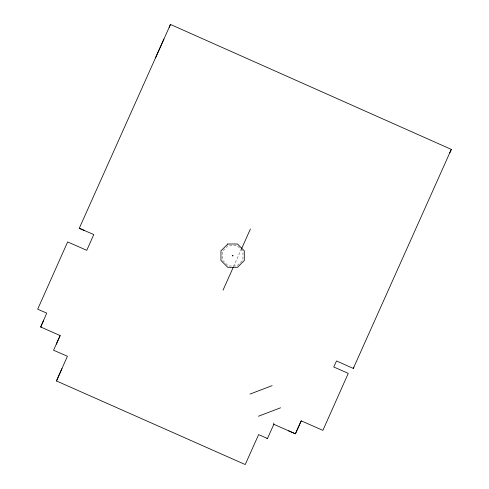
<?xml version="1.0" encoding="UTF-8"?>
<svg xmlns="http://www.w3.org/2000/svg" width="489" height="489" viewBox="0 0 489 489"><rect width="100%" height="100%" fill="white"/><g stroke="black" fill="none" stroke-linecap="round" stroke-linejoin="round"><path stroke-width="0.37" stroke-dasharray="2.44 1.83" d="M233.601 266.542L241.383 249.158M242.446 250.881L236.908 245.337L228.351 245.337L222.306 251.383L222.306 259.94L228.351 265.985L236.908 265.985L242.954 259.94L242.954 251.383"/><path stroke-width="0.73" d="M43.686 320.142L40.709 326.976L60.159 335.582L56.302 344.152M273.754 423.083L273.84 424.318L267.465 438.511L258.638 434.599L245.227 464.55L56.467 380.955L61.944 368.608M56.467 380.955L67.421 356.255L53.558 350.222L60.159 335.582M288.644 430.84L295.405 433.816L301.218 420.852L322.899 430.351L348.266 373.358L333.742 366.988L336.536 360.949L353.296 368.437L353.889 367.117M155.471 57.953L163.949 39.01M41.186 327.184L40.709 326.976L46.742 313.119L37.69 309.207L67.647 241.927L86.755 250.313L93.796 234.555L79.267 228.296L170.465 24.45L451.31 149.396L353.296 368.437M223.021 290.191L233.29 267.238M241.694 248.461L250.405 228.986M301.218 420.852L295.405 433.816L273.84 424.318M449.739 152.892L451.31 149.396M169.163 27.347L170.465 24.45M249.995 394.085L272.141 385.632M258.449 416.237L280.594 407.783M79.267 228.296L84.438 230.521M266.945 438.285L267.465 438.511M232.941 255.79L232.495 255.973L232.318 255.533L232.758 255.356L232.941 255.79M227.795 243.993L220.961 250.833L220.961 260.496L227.795 267.33L237.465 267.33L244.298 260.496L244.298 250.833L237.465 243.993L227.795 243.993"/></g></svg>
